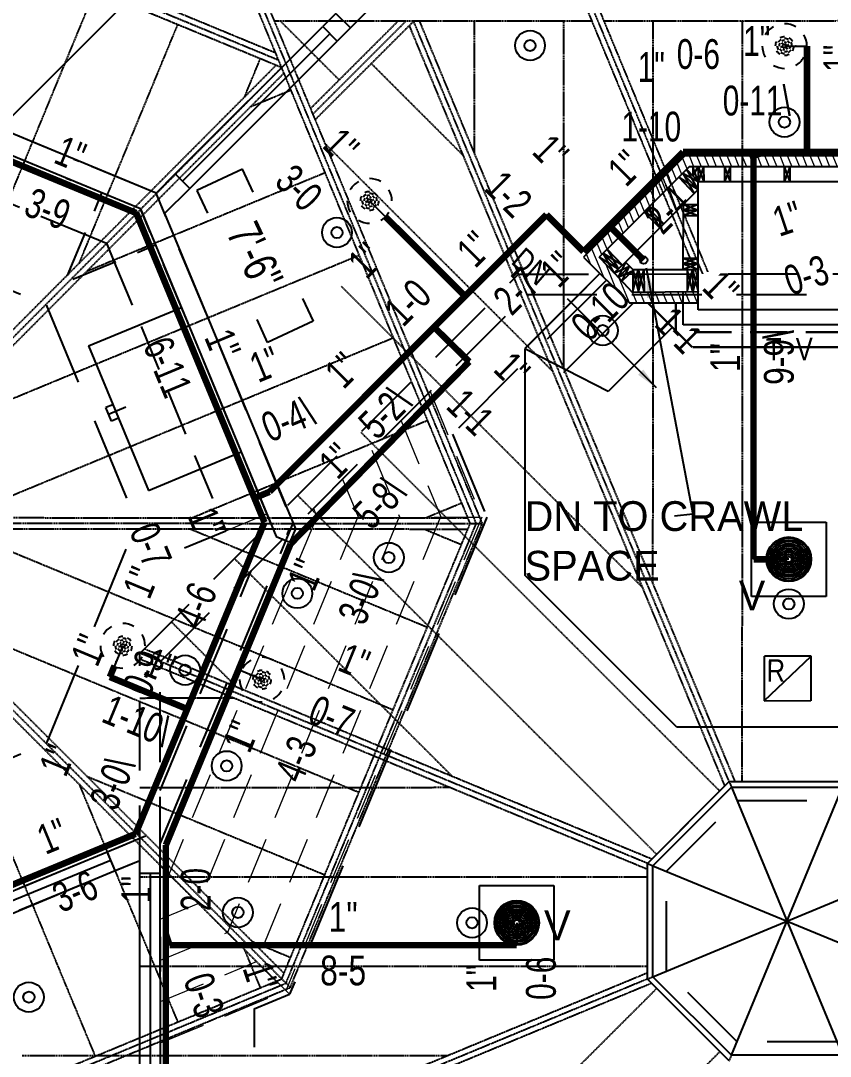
# Model space of a CAD drawing. Extents: x -16 to 10076, y -1 to 10000.
# Drawn here: x 1851.9 to 2069.3, y 684.3 to 962.4 of the extents above; entities that cross this region are included whole.
import ezdxf
from ezdxf.enums import TextEntityAlignment as Align

# ---------------------------------------------------------------- set-up
doc = ezdxf.new("R2010")
doc.units = 0
doc.header["$MEASUREMENT"] = 0
doc.linetypes.add('HIDDEN', pattern=[0.375, 0.25, -0.125])
doc.linetypes.add('HIDDEN2', pattern=[0.1875, 0.125, -0.0625])
for name, color, linetype in [('APPLIANCES', 250, 'Continuous'), ('CABINETS', 30, 'HIDDEN'), ('DMNS', 1, 'Continuous'), ('DOORS', 3, 'Continuous'), ('ELEC', 5, 'Continuous'), ('HVAC', 5, 'Continuous'), ('LITE COVE-g', 7, 'HIDDEN'), ('MASONRY', 16, 'HIDDEN'), ('ROOF BEAMS', 251, 'HIDDEN'), ('ROOF FRAMING', 4, 'HIDDEN2'), ('SKYLITES', 3, 'Continuous'), ('SPRKDATA', 2, 'Continuous'), ('SPRKDATC', 2, 'Continuous'), ('SPRKVIEW', 1, 'Continuous'), ('SPRNKS', 1, 'Continuous'), ('STAIRS', 8, 'Continuous'), ('TEXT', 1, 'Continuous'), ('TEXT-arch', 1, 'Continuous'), ('WALL FRAMING', 252, 'Continuous'), ('WALLS', 3, 'Continuous'), ('WINDOWS', 5, 'Continuous')]:
    doc.layers.add(name, color=color, linetype=linetype)
for name, color, linetype, plot in [('GJ LAYOUT', 6, 'Continuous', False), ('SL02', 3, 'Continuous', False), ('SPRKDAT2', 2, 'Continuous', False)]:
    doc.layers.add(name, color=color, linetype=linetype, plot=plot)
doc.styles.add('ARCHENT', font='technical.ttf', dxfattribs={"height": 6})
doc.styles.add('ARCHENTLTD', font='technical.ttf', dxfattribs={"height": 6})
doc.styles.add('HCAD', font='HCAD.SHX', dxfattribs={"width": 0.8, "height": 8})
doc.styles.add('PIPESIZE', font='hcad.shx', dxfattribs={"width": 0.8})
doc.styles.get("Standard").update_dxf_attribs({"font": 'hcad.shx', "height": 8})
doc.dimstyles.new('ARCHENTLTD', dxfattribs={"dimtxt": 12, "dimasz": 6, "dimexe": 9, "dimexo": 3, "dimgap": 1, "dimtad": 0, "dimdec": 4, "dimzin": 1, "dimdsep": 46, "dimlunit": 4, "dimtxsty": 'ARCHENT', "dimcen": 6, "dimaunit": 1, "dimadec": 5, "dimazin": 0, "dimtfac": 1, "dimtdec": 4, "dimtofl": 0, "dimtmove": 0, "dimatfit": 3, "dimfxl": 1, "dimfrac": 2, "dimtolj": 1, "dimtzin": 0, "dimarcsym": 0})
doc.dimstyles.new('DEFAULT', dxfattribs={"dimtxt": 8, "dimasz": 8, "dimexe": 8, "dimexo": 8, "dimgap": 1, "dimtad": 0, "dimdec": 1, "dimrnd": 0.5, "dimzin": 7, "dimdsep": 46, "dimlunit": 4, "dimtxsty": 'Standard', "dimcen": 0, "dimclrd": 256, "dimclre": 256, "dimclrt": 256, "dimadec": 0, "dimazin": 0, "dimtfac": 1, "dimtdec": 4, "dimtofl": 0, "dimtmove": 2, "dimatfit": 3, "dimfxl": 1, "dimtolj": 1, "dimtzin": 0, "dimarcsym": 0})
pattern_1 = [(112.5, (-11310.7731, -2928.8624), (-1.73227412, -0.71753144), [])]

# ---------------------------------------------------------------- blocks, each defined once
blk = doc.blocks.new('HEAD7')
at = {"layer": 'SPRNKS', "color": 0}
for radius in [6, 5.75, 5.25, 4.75, 4.25, 3.75, 3.5, 3, 2.5, 2, 1.5, 1.25, 0.75]:
    blk.add_circle((0, 0), radius, dxfattribs=at)
blk = doc.blocks.new('TYPDROP')
at = {"color": 120}
for p, q in [((0, 1), (1, 1)), ((0, 0), (0, 1)), ((1, 1), (1, 0)), ((1, 0), (0, 0))]:
    blk.add_line(p, q, dxfattribs=at)
at = {"color": 120, "width": 0.8, "flags": 1}
blk.add_attdef('DROP_LENGTH', text='', height=0.04, dxfattribs=at).set_placement((0.5, 0), align=Align.CENTER)
blk = doc.blocks.new('HEAD3')
at = {"layer": 'SPRNKS', "color": 0}
blk.add_circle((0, 0), 0.5, dxfattribs=at)
for radius, start, end in [(6, 60, 90), (6, 120, 150), (6, 0, 30), (6, 180, 210), (2.5, 150, 180), (2, 180, 210), (2, 120, 150), (1.5, 150, 180), (2.5, 90, 120), (1, 180, 210), (1, 120, 150), (1.5, 90, 120), (2, 60, 90), (1, 60, 90), (1.5, 30, 60), (1, 0, 30), (2.5, 30, 60), (1.5, 330, 0), (2, 0, 30), (2.5, 330, 0), (2.5, 210, 240), (1.5, 210, 240), (2, 240, 270), (1, 240, 270), (1.5, 270, 300), (2.5, 270, 300), (1, 300, 330), (2, 300, 330), (6, 240, 270), (6, 300, 330)]:
    blk.add_arc((0, 0), radius, start, end, dxfattribs=at)
blk = doc.blocks.new('PIPEX')
at = {"color": 0}
blk.add_point((0, 0), dxfattribs=at)
at = {"layer": 'SPRKDATA', "color": 0, "width": 0.8}
for tag, style, p in [('DIA', 'PIPESIZE', (0, 3.6)), ('LENGTH', 'HCAD', (0, -10.8))]:
    blk.add_attdef(tag, text='', height=8, dxfattribs=dict(at, style=style)).set_placement(p, align=Align.CENTER)
at = {"layer": 'SPRKDATA', "color": 0, "style": 'HCAD', "width": 0.8, "flags": 1}
blk.add_attdef('HANDLE', (-16.2, -21.6), '', height=7.2, dxfattribs=at)
blk = doc.blocks.new('AFF')
at = {"layer": 'DMNS'}
for p, q in [((-15.43, 6.71), (-22.18, 6.71)), ((-22.18, 6.71), (-22.18, -6.79)), ((16.07, 6.71), (22.82, 6.71)), ((22.82, 6.71), (22.82, -6.79)), ((-22.18, -6.79), (-15.43, -6.79)), ((22.82, -6.79), (16.07, -6.79))]:
    blk.add_line(p, q, dxfattribs=at)
at = {"layer": 'DMNS', "width": 0.75}
blk.add_attdef('AFF', text='', height=9, dxfattribs=at).set_placement((0.32, -4.54), align=Align.CENTER)

msp = doc.modelspace()

# ---------------------------------------------------------------- hatches: boundary and pattern name
at = {"layer": 'MASONRY', "lineweight": 9, "ltscale": 75}
h = msp.add_hatch(dxfattribs=at)
h.set_pattern_fill('ANSI31', color=256, scale=15, angle=67.5, style=0)
h.set_pattern_definition(pattern_1)
h.paths.add_polyline_path([(2057.74053, 926.16194), (2030.21215, 926.15298), (2005.77539, 901.70029), (2010.01872, 901.70236), (2031.45577, 923.15338), (2057.74083, 923.16188)])
h.paths.add_polyline_path([(2007.26848, 898.95033), (2010.01872, 901.70236), (2005.77539, 901.70029), (2003.02584, 898.94895), (2005.77629, 896.20029), (2009.86176, 896.20229)])
h.paths.add_polyline_path([(2009.86176, 896.20229), (2005.77629, 896.20029), (2015.36692, 886.6159), (2033.83956, 886.66497), (2033.84143, 889.66499), (2016.14674, 889.54223)])
h = msp.add_hatch(dxfattribs=at)
h.set_pattern_fill('ANSI31', color=256, scale=15, angle=67.5, style=0)
h.set_pattern_definition(pattern_1)
h.paths.add_polyline_path([(2085.11486, 926.17086), (2057.74053, 926.16194), (2057.74083, 923.16188), (2083.87332, 923.17033), (2104.86584, 901.74871), (2109.55064, 901.751)])
h.paths.add_polyline_path([(2112.31889, 898.98455), (2109.55064, 901.751), (2104.86584, 901.74871), (2107.54948, 899.01022), (2104.95618, 896.24875), (2109.58684, 896.25102)])
h.paths.add_polyline_path([(2109.58684, 896.25102), (2104.95618, 896.24875), (2098.9357, 889.83788), (2081.8415, 889.79248), (2081.83964, 886.79246), (2100.18212, 886.84119)])

# ---------------------------------------------------------------- linework, layer by layer
at = {"layer": 'APPLIANCES', "linetype": 'Continuous', "lineweight": -3, "ltscale": 1.5}
for p, q in [((1870.10354, 875.07339), (1886.22072, 836.2889)), ((1876.61732, 859.30851), (1874.72198, 858.55399)), ((1876.24763, 854.89968), (1874.72198, 858.55399)), ((1875.46671, 856.77017), (1880.15043, 858.71653)), ((1878.14297, 855.6542), (1876.24763, 854.89968)), ((1886.22072, 836.2889), (1911.12305, 846.63725))]:
    msp.add_line(p, q, dxfattribs=at)
at = {"layer": 'CABINETS', "ltscale": 50}
for p, q in [((1805.31736, 931.46753), (1869.0839, 905.1079)), ((1869.0839, 905.1079), (1874.88445, 902.71009)), ((1869.0839, 905.1079), (1874.88445, 902.71009)), ((1874.88445, 902.71009), (1877.00313, 897.60864)), ((1874.88445, 902.71009), (1877.00313, 897.60864)), ((1877.00313, 897.60864), (1906.98207, 825.42411))]:
    msp.add_line(p, q, dxfattribs=at)
at = {"layer": 'CABINETS', "linetype": 'HIDDEN', "ltscale": 50}
for p, q in [((1864.4835, 893.99988), (1873.66683, 916.17344)), ((1865.92308, 892.99465), (1888.07888, 902.22074)), ((1895.90032, 820.82175), (1906.98258, 825.42432))]:
    msp.add_line(p, q, dxfattribs=at)
at = {"layer": 'CABINETS', "linetype": 'Continuous', "lineweight": -3, "ltscale": 1.5}
msp.add_line((1870.10354, 875.07339), (1895.03799, 885.43508), dxfattribs=at)
at = {"layer": 'CABINETS', "linetype": 'Continuous', "lineweight": 9, "ltscale": 150}
msp.add_line((1906.98207, 825.42411), (1917.97386, 829.98116), dxfattribs=at)
at = {"layer": 'DOORS', "ltscale": 75}
msp.add_line((1875.85291, 736.80741), (1842.55994, 723.17297), dxfattribs=at)
at = {"layer": 'ELEC', "ltscale": 7.5}
for centre in [(1988.67576, 955.76912), (2057.00951, 935.19432), (1936.82653, 905.54176), (2008.21419, 879.21377), (1950.75055, 818.24707), (1926.17796, 808.62734), (2058.1826, 805.78588), (1896.04332, 788.00094), (1907.20043, 762.29297), (1910.21285, 722.93777), (1973.09496, 720.16058), (1854.07156, 700.18833)]:
    msp.add_circle(centre, 4, dxfattribs=at)
at = {"layer": 'ELEC'}
for centre in [(1988.67576, 955.76912), (2057.00951, 935.19432), (1936.82653, 905.54176), (2008.21419, 879.21377), (1950.75055, 818.24707), (1926.17796, 808.62734), (2058.1826, 805.78588), (1896.04332, 788.00094), (1907.20043, 762.29297), (1910.21285, 722.93777), (1973.09496, 720.16058), (1854.07156, 700.18833)]:
    msp.add_circle(centre, 1.5, dxfattribs=at)
at = {"layer": 'GJ LAYOUT'}
msp.add_circle((2019.1815, 898.14928), 1, dxfattribs=at)
at = {"layer": 'HVAC', "linetype": 'Continuous', "ltscale": 50}
for p, q in [((2051.56815, 791.78104), (2051.60075, 779.78108)), ((2051.60075, 779.78108), (2064.14622, 791.8058)), ((2064.14622, 791.8058), (2051.69222, 791.77196)), ((2064.17882, 779.80584), (2064.14622, 791.8058)), ((2051.60075, 779.78108), (2064.05475, 779.81492))]:
    msp.add_line(p, q, dxfattribs=at)
at = {"layer": 'LITE COVE-g', "ltscale": 90}
for p, q in [((1799.86945, 910.44507), (1858.72997, 886.11348)), ((2009.19638, 892.78243), (1967.87824, 851.42389)), ((1858.72997, 886.11348), (1883.05685, 827.50163)), ((1967.87824, 851.42389), (1977.04286, 829.0605)), ((1977.04286, 829.0605), (1924.08436, 700.94868)), ((1858.88027, 768.45475), (1883.05685, 827.50163)), ((1799.98831, 744.01161), (1858.88027, 768.45475)), ((1914.5716, 697.01065), (1924.07709, 700.95591)), ((1914.5716, 697.01065), (1914.57662, 686.74045)), ((2006.83573, 594.57146), (1914.57662, 686.74045))]:
    msp.add_line(p, q, dxfattribs=at)
at = {"layer": 'LITE COVE-g', "color": 4, "linetype": 'HIDDEN', "lineweight": 5, "ltscale": 50}
for p, q in [((1961.8629, 862.81216), (1975.68997, 829.05978)), ((1954.02261, 854.96369), (1964.72222, 829.18462)), ((1946.18231, 847.11522), (1953.62537, 829.18233)), ((1938.34202, 839.26675), (1942.52851, 829.18004)), ((1931.37376, 829.17774), (1891.68376, 733.16371)), ((1942.46595, 829.18003), (1899.54426, 725.34823)), ((1953.55814, 829.18232), (1907.40476, 717.53275)), ((1964.65032, 829.18461), (1915.26526, 709.71727)), ((1975.68997, 829.05978), (1923.12577, 701.90179)), ((1925.41181, 829.03303), (1977.04286, 829.0605)), ((1930.50172, 831.41828), (1931.43166, 829.17775)), ((1889.37417, 735.46007), (1924.07709, 700.95591)), ((1889.37574, 732.24541), (1891.65563, 733.19168)), ((1889.38116, 721.14985), (1899.5302, 725.36221)), ((1889.38655, 710.10659), (1907.36765, 717.56965)), ((1889.39198, 699.01104), (1915.24221, 709.74019)), ((1889.3974, 687.91548), (1923.11678, 701.91073))]:
    msp.add_line(p, q, dxfattribs=at)
at = {"layer": 'MASONRY', "linetype": 'Continuous'}
msp.add_line((2085.11486, 926.17086), (2030.21215, 926.15298), dxfattribs=at)
at = {"layer": 'MASONRY', "linetype": 'Continuous', "ltscale": 150}
msp.add_line((2030.21215, 926.15298), (2003.02584, 898.94895), dxfattribs=at)
at = {"layer": 'MASONRY', "linetype": 'Continuous', "ltscale": 1.5}
msp.add_line((2003.02584, 898.94895), (2015.36692, 886.6159), dxfattribs=at)
at = {"layer": 'MASONRY', "linetype": 'Continuous', "ltscale": 5}
msp.add_line((2033.83956, 886.66497), (2033.84143, 889.66499), dxfattribs=at)
at = {"layer": 'MASONRY', "linetype": 'Continuous', "ltscale": 7.5}
msp.add_line((2015.36692, 886.6159), (2033.83956, 886.66497), dxfattribs=at)
at = {"layer": 'MASONRY', "linetype": 'Continuous', "lineweight": 30, "ltscale": 50}
for p, q in [((2032.23014, 874.73678), (2020.33009, 886.62909)), ((2083.05676, 874.75324), (2032.43483, 874.73682))]:
    msp.add_line(p, q, dxfattribs=at)
at = {"layer": 'MASONRY', "linetype": 'HIDDEN', "lineweight": 30, "ltscale": 40}
for p, q in [((2027.83169, 878.72851), (2027.83956, 886.64903)), ((2087.772, 878.78802), (2027.8317, 878.73999))]:
    msp.add_line(p, q, dxfattribs=at)
at = {"layer": 'ROOF BEAMS', "ltscale": 75}
for p, q in [((1888.2617, 916.14831), (1799.52223, 952.78102)), ((1884.05147, 911.93613), (1799.52762, 946.82858)), ((1923.1905, 831.89235), (1888.25856, 916.14961)), ((1918.98282, 827.68029), (1884.05147, 911.93613)), ((1883.84349, 792.50432), (1985.61891, 894.38585)), ((1985.61891, 894.38585), (2129.61891, 894.45622)), ((1889.3446, 790.22894), (1987.89988, 888.88697)), ((1987.89988, 888.88697), (2127.34332, 888.95511)), ((1889.3685, 741.32383), (1925.0244, 827.46889)), ((1889.36148, 755.6882), (1913.78438, 814.69419)), ((1883.91383, 648.55094), (1883.84345, 792.59748)), ((1889.41272, 650.83079), (1889.34456, 790.31889)), ((2025.32111, 733.98616), (2044.27624, 752.95978)), ((2044.27624, 752.95978), (2071.09823, 752.97288)), ((1799.536, 707.92665), (1883.86774, 742.87352)), ((1799.53393, 701.97225), (1883.87065, 736.92118)), ((2025.32053, 707.17366), (2025.32111, 733.98616)), ((2044.30859, 688.20979), (2025.32053, 707.17366)), ((2071.13002, 688.22289), (2044.30859, 688.20979))]:
    msp.add_line(p, q, dxfattribs=at)
at = {"layer": 'ROOF FRAMING'}
for p, q in [((1967.47073, 1057.50059), (2035.00255, 894.40999)), ((1969.09986, 1057.48701), (2036.38844, 894.98385)), ((1966.32274, 1056.35219), (2033.61667, 893.83612)), ((1921.17752, 951.78474), (1799.59149, 1001.9769)), ((1920.36812, 953.74166), (1799.59198, 1003.59948)), ((1921.98693, 949.82783), (1799.591, 1000.35432)), ((1975.86689, 827.40994), (1906.09394, 996.10184)), ((1972.61981, 827.41139), (1903.79759, 993.80467)), ((1974.24335, 827.41066), (1904.94576, 994.95326)), ((1823.25625, 852.7552), (1871.86964, 970.51684)), ((2005.25908, 962.32021), (1920.08363, 962.27859)), ((1997.71217, 869.12359), (1997.73447, 962.31654)), ((2107.74638, 962.3703), (2008.50544, 962.3218)), ((2021.69835, 811.32404), (2021.73447, 962.32827)), ((2045.68561, 758.0942), (2045.73447, 962.34)), ((1867.63451, 897.36078), (1894.05373, 961.35898)), ((1921.67572, 962.27937), (1937.41758, 946.53309)), ((1929.76079, 938.88188), (1953.19075, 962.29477)), ((1930.38138, 937.38147), (1955.31388, 962.29581)), ((1931.00196, 935.88105), (1957.43701, 962.29685)), ((2041.0168, 756.94544), (1956.27861, 961.13929)), ((2042.16404, 758.09436), (1957.42659, 962.28643)), ((2043.79215, 758.08454), (1959.04598, 962.29763)), ((1973.726, 926.92314), (1973.73446, 962.30481)), ((1912.01278, 941.96636), (1916.23782, 952.20113)), ((1816.05473, 845.51679), (1920.46093, 950.45778)), ((1817.11809, 844.45885), (1921.96083, 949.8386)), ((1946.04917, 950.9173), (1970.78272, 926.18869)), ((1818.18146, 843.4009), (1922.59746, 948.35173)), ((1913.64815, 939.35659), (1924.46711, 943.83144)), ((1933.72234, 929.30393), (1994.8537, 868.18479)), ((1869.74041, 895.22394), (1933.64011, 921.65361)), ((1825.83266, 851.09129), (1942.81312, 899.47579)), ((1937.94392, 891.14545), (2018.92467, 810.18089)), ((1835.14907, 828.97278), (1951.98613, 877.29796)), ((1897.87426, 828.94477), (1961.15914, 855.12014)), ((1943.21498, 851.93771), (2039.62269, 755.54928)), ((1926.25326, 834.95831), (2022.65774, 738.5731)), ((1960.59946, 828.91676), (1970.33215, 832.94231)), ((1823.53206, 828.97796), (1971.99927, 828.91167)), ((1824.15114, 827.47769), (1972.61981, 827.41139)), ((1921.99108, 705.08974), (1972.62067, 827.41139)), ((1923.13942, 703.94196), (1974.24378, 827.41066)), ((1924.28777, 702.79419), (1975.86689, 827.40994)), ((1972.61981, 827.41139), (1975.86689, 827.40994)), ((1823.51705, 825.97797), (1971.99993, 825.91166)), ((1834.61671, 825.97301), (1951.91912, 777.38888)), ((1897.40397, 825.94498), (1961.10285, 799.56227)), ((1960.19122, 825.91694), (1970.28659, 821.73565)), ((1909.29154, 817.97891), (1967.86196, 759.4202)), ((1815.3417, 809.56595), (1920.49106, 704.46823)), ((1816.84101, 810.18818), (1921.99108, 705.08974)), ((1817.47133, 811.67897), (1922.61201, 706.58991)), ((1825.29904, 803.8551), (1942.73538, 755.2155)), ((1823.23772, 801.67381), (1871.86909, 684.31941)), ((1892.32982, 800.9995), (1909.90772, 783.42512)), ((2021.36089, 737.26069), (1885.05651, 793.71861)), ((2020.21403, 736.11214), (1883.84345, 792.59748)), ((2020.19612, 734.49598), (1883.84424, 790.97357)), ((1883.84934, 780.53016), (1909.05131, 780.53268)), ((1869.67925, 759.49668), (1933.55164, 733.04212)), ((1867.58534, 757.34797), (1894.04076, 693.50729)), ((1883.86107, 756.53017), (1966.97969, 756.53847)), ((2042.16404, 758.09436), (2042.77571, 756.58404)), ((2020.21403, 736.11214), (2021.69614, 735.47356)), ((1883.8728, 732.53017), (2020.17829, 732.54379)), ((1914.05946, 715.13827), (1924.3679, 710.86873)), ((1911.93296, 713.02212), (1916.21243, 702.69517)), ((2020.19552, 706.67737), (1815.90906, 621.97986)), ((1883.88453, 708.53017), (2020.19002, 708.54379)), ((1799.51679, 652.7131), (1923.13939, 703.942)), ((1799.51736, 654.33703), (1921.99102, 705.08981)), ((2020.20569, 705.05777), (1815.90985, 620.35637)), ((2021.34116, 703.90473), (1817.05344, 619.2067)), ((1921.99102, 705.08981), (1924.28777, 702.79419)), ((2020.20569, 705.05777), (2021.6955, 705.67081)), ((1799.51623, 651.08917), (1924.28777, 702.79419)), ((1878.27035, 558.06852), (2022.70015, 702.52719)), ((1852.27174, 684.52701), (1966.79749, 684.53846)), ((1895.25105, 541.10809), (2039.679, 685.56492)), ((2042.17626, 683.09436), (2042.80915, 684.58405))]:
    msp.add_line(p, q, dxfattribs=at)
at = {"layer": 'SKYLITES', "linetype": 'Continuous', "ltscale": 75}
for p, q in [((2042.16404, 758.09436), (2020.21403, 736.11214)), ((2042.77571, 756.58404), (2021.69614, 735.47356)), ((2042.15344, 758.08374), (2073.21779, 758.09892)), ((2042.77571, 756.58404), (2072.59743, 756.59862)), ((2020.19548, 705.04894), (2020.19615, 736.10759)), ((2021.6955, 705.67081), (2021.69614, 735.47356)), ((2042.18869, 683.08375), (2020.19548, 705.04894)), ((2042.80915, 684.58405), (2021.6955, 705.67081)), ((2072.63383, 684.59863), (2042.80915, 684.58405))]:
    msp.add_line(p, q, dxfattribs=at)
at = {"layer": 'SKYLITES', "linetype": 'HIDDEN', "ltscale": 75}
for p, q in [((2042.16685, 758.08648), (2020.21683, 736.10426)), ((2042.15624, 758.07586), (2073.22059, 758.09104)), ((2020.19829, 705.04106), (2020.19896, 736.0997)), ((2042.1915, 683.07587), (2020.19829, 705.04106))]:
    msp.add_line(p, q, dxfattribs=at)
at = {"layer": 'SKYLITES', "linetype": 'Continuous', "ltscale": 150}
for p, q in [((2042.77571, 756.58404), (2072.63383, 684.59863)), ((2042.80915, 684.58405), (2072.59743, 756.59862)), ((2021.6955, 705.67081), (2093.70307, 735.52461)), ((2021.69614, 735.47356), (2093.70606, 705.70176))]:
    msp.add_line(p, q, dxfattribs=at)
at = {"layer": 'SPRKDAT2'}
for p, q in [((2057.05038, 955.63237), (2063.05038, 955.63237)), ((2063.05038, 955.63237), (2063.05038, 927.15877)), ((1841.52014, 927.87079), (1882.90408, 910.78701)), ((2029.80353, 927.15877), (2009.99124, 907.33356)), ((2029.80353, 927.15877), (2051.69989, 927.15877)), ((2048.69989, 926.15877), (2051.69989, 927.15877)), ((2048.69989, 817.78815), (2048.69989, 926.15877)), ((2051.69989, 927.15877), (2063.05038, 927.15877)), ((2063.05038, 927.15877), (2108.20538, 927.15877)), ((1945.59118, 914.03225), (1971.20425, 888.44586)), ((1882.90408, 910.78701), (1914.6482, 834.21888)), ((1971.20425, 888.44586), (1993.08807, 910.3525)), ((2003.05657, 900.39438), (1993.08807, 910.3525)), ((2009.99124, 907.33356), (2003.05657, 900.39438)), ((2019.1815, 898.14928), (2009.99124, 907.33356)), ((1962.89973, 880.13269), (1971.20425, 888.44586)), ((1962.89973, 880.13269), (1918.72017, 835.90707)), ((1962.89973, 880.13269), (1972.34625, 870.87431)), ((1972.34625, 870.87431), (1924.35003, 821.90281)), ((1918.72017, 835.90707), (1914.6482, 834.21888)), ((1917.35917, 827.67992), (1914.6482, 834.21888)), ((1917.35917, 827.67992), (1896.6103, 777.56912)), ((1924.35003, 821.90281), (1910.34992, 788.08448)), ((2058.1826, 817.78588), (2048.69989, 817.78815)), ((1879.29073, 794.55155), (1875.82204, 786.1767)), ((1910.34992, 788.08448), (1890.86855, 741.02574)), ((1916.6892, 785.46015), (1910.34992, 788.08448)), ((1875.82204, 786.1767), (1896.6103, 777.56912)), ((1896.6103, 777.56912), (1882.71953, 744.0214)), ((1882.71953, 744.0214), (1844.12595, 728.08348)), ((1890.86855, 741.02574), (1890.87246, 717.14497)), ((1985.09496, 720.16058), (1985.09496, 714.16058)), ((1890.87246, 717.14497), (1890.88323, 651.44046)), ((1891.87296, 714.14513), (1890.87246, 717.14497)), ((1985.09496, 714.16058), (1891.87296, 714.14513))]:
    msp.add_line(p, q, dxfattribs=at)
at = {"layer": 'SPRKVIEW', "color": 2, "const_width": 1.75}
for points in [[(2063.05038, 955.63237), (2063.05038, 927.15877)], [(1841.52014, 927.87079), (1882.90408, 910.78701)], [(2029.80353, 927.15877), (2009.99124, 907.33356)], [(2029.80353, 927.15877), (2051.69989, 927.15877)], [(2048.69989, 926.15877), (2051.69989, 927.15877)], [(2048.69989, 817.78815), (2048.69989, 926.15877)], [(2051.69989, 927.15877), (2063.05038, 927.15877)], [(2063.05038, 927.15877), (2108.20538, 927.15877)], [(1882.90408, 910.78701), (1914.6482, 834.21888)], [(1949.83603, 909.79182), (1971.20425, 888.44586)], [(1971.20425, 888.44586), (1993.08807, 910.3525)], [(2003.05657, 900.39438), (1993.08807, 910.3525)], [(2009.99124, 907.33356), (2003.05657, 900.39438)], [(2019.1815, 898.14928), (2009.99124, 907.33356)], [(1962.89973, 880.13269), (1971.20425, 888.44586)], [(1962.89973, 880.13269), (1918.72017, 835.90707)], [(1962.89973, 880.13269), (1972.34625, 870.87431)], [(1972.34625, 870.87431), (1924.35003, 821.90281)], [(1918.72017, 835.90707), (1914.6482, 834.21888)], [(1917.35917, 827.67992), (1914.6482, 834.21888)], [(1917.35917, 827.67992), (1896.6103, 777.56912)], [(1924.35003, 821.90281), (1910.34992, 788.08448)], [(2052.1826, 817.78732), (2048.69989, 817.78815)], [(1876.99479, 789.00821), (1875.82204, 786.1767)], [(1910.34992, 788.08448), (1890.86855, 741.02574)], [(1911.14546, 787.75515), (1910.34992, 788.08448)], [(1875.82204, 786.1767), (1896.6103, 777.56912)], [(1896.6103, 777.56912), (1882.71953, 744.0214)], [(1882.71953, 744.0214), (1844.12595, 728.08348)], [(1890.86855, 741.02574), (1890.87246, 717.14497)], [(1891.87296, 714.14513), (1890.87246, 717.14497)], [(1890.87246, 717.14497), (1890.88323, 651.44046)], [(1985.09496, 714.16058), (1891.87296, 714.14513)]]:
    msp.add_lwpolyline(points, dxfattribs=at)
at = {"layer": 'STAIRS', "ltscale": 75}
msp.add_line((2014.79346, 1102.0254), (1846.22054, 933.49668), dxfattribs=at)
at = {"layer": 'WALL FRAMING'}
for p, q in [((2031.45577, 923.15338), (2007.26848, 898.95033)), ((2083.87332, 923.17033), (2031.45577, 923.15338)), ((2081.85975, 919.1698), (2033.85975, 919.15416)), ((2007.26848, 898.95033), (2011.38817, 894.58478)), ((2016.26137, 895.61831), (2014.34001, 897.53842)), ((2011.38817, 894.58478), (2016.14674, 889.54223)), ((2016.46423, 886.61675), (1997.69377, 867.83406)), ((2026.89011, 880.07333), (2009.69539, 862.86741))]:
    msp.add_line(p, q, dxfattribs=at)
at = {"layer": 'WALL FRAMING', "ltscale": 40}
for p, q in [((2029.7387, 921.4352), (2033.85845, 917.06959)), ((2033.85523, 919.1479), (2029.7387, 921.4352)), ((2029.7387, 921.4352), (2032.79768, 916.00813)), ((2030.82964, 922.46469), (2033.9537, 919.15419)), ((2033.85845, 917.06959), (2030.82964, 922.46469)), ((2032.37528, 923.15368), (2032.38912, 920.81214)), ((2033.85457, 919.25924), (2032.37528, 923.15368)), ((2032.38912, 920.81214), (2033.83154, 923.15415)), ((2033.83154, 923.15415), (2033.85523, 919.1479)), ((2033.83154, 923.15415), (2035.31144, 919.15651)), ((2035.28781, 923.15462), (2033.85457, 919.25924)), ((2035.28776, 923.16276), (2035.31144, 919.15651)), ((2040.91455, 923.15769), (2040.91585, 919.15776)), ((2040.91455, 923.15769), (2042.41585, 919.15825)), ((2042.41455, 923.15818), (2040.91585, 919.15776)), ((2042.41455, 923.15818), (2042.41585, 919.15825)), ((2056.91455, 923.16161), (2056.91585, 919.16167)), ((2056.91455, 923.16161), (2058.41585, 919.16216)), ((2058.41455, 923.1621), (2056.91585, 919.16167)), ((2058.41455, 923.1621), (2058.41585, 919.16216)), ((2028.67793, 920.37374), (2032.79768, 916.00813)), ((2028.67793, 920.37374), (2033.85845, 917.06959)), ((2033.83707, 913.08621), (2029.85172, 911.57562)), ((2029.85233, 913.06085), (2033.84105, 911.58622)), ((2023.56907, 906.7735), (2019.32505, 911.01476)), ((2023.56907, 906.7735), (2019.32505, 911.01476)), ((2023.56907, 906.7735), (2019.32505, 911.01476)), ((2024.62939, 907.83451), (2019.43045, 911.12022)), ((2024.62939, 907.83451), (2020.38537, 912.07576)), ((2020.38537, 912.07576), (2023.56907, 906.7735)), ((2033.84105, 911.58622), (2029.85112, 910.13635)), ((2029.85172, 911.57562), (2033.84467, 910.14695)), ((2012.39476, 895.70272), (2007.26848, 898.95033)), ((2008.32879, 900.01133), (2012.39476, 895.70272)), ((2011.30429, 894.67367), (2008.32879, 900.01133)), ((2008.32879, 900.01133), (2013.48569, 896.73222)), ((2009.41973, 901.04083), (2013.48569, 896.73222)), ((2009.41973, 901.04083), (2012.39476, 895.70272)), ((2029.83718, 898.65438), (2033.84117, 897.16501)), ((2033.83719, 898.66501), (2029.84577, 897.1544)), ((2014.34001, 897.53842), (2011.30429, 894.67367)), ((2015.3695, 896.44748), (2011.38817, 894.58478)), ((2014.34001, 897.53842), (2012.33379, 893.58273)), ((2015.3695, 896.44748), (2012.33379, 893.58273)), ((2013.36328, 892.4918), (2015.3695, 896.44748)), ((2016.26135, 895.62323), (2016.29686, 889.61705)), ((2016.26135, 895.62323), (2017.79686, 889.61612)), ((2016.29686, 889.61705), (2017.76135, 895.6223)), ((2017.76135, 895.6223), (2017.79686, 889.61612)), ((2017.76135, 895.6223), (2019.29231, 889.56405)), ((2017.79686, 889.61612), (2019.25681, 895.5687)), ((2019.25681, 895.5687), (2019.29232, 889.56251)), ((2027.84515, 895.65563), (2033.84515, 895.65191)), ((2033.84117, 897.16501), (2029.84515, 895.65439)), ((2029.84577, 897.1544), (2033.84516, 895.66502)), ((2032.38066, 889.65485), (2030.84515, 895.65377)), ((2030.84516, 895.66196), (2030.88066, 889.65578)), ((2030.88066, 889.65578), (2032.34521, 895.65284)), ((2032.34516, 895.66103), (2032.38066, 889.65485)), ((2032.34521, 895.65284), (2033.84143, 889.66499)), ((2033.84515, 895.65191), (2032.38066, 889.65485)), ((2012.33379, 893.58273), (2016.399, 895.35655)), ((2016.399, 895.35655), (2013.36328, 892.4918)), ((2029.83588, 880.74159), (2029.84141, 889.63724)), ((2033.83837, 884.7448), (2033.84143, 889.66499))]:
    msp.add_line(p, q, dxfattribs=at)
at = {"layer": 'WALL FRAMING', "ltscale": 5}
for p, q in [((2033.84143, 889.66499), (2033.85975, 919.15416)), ((2029.84515, 895.65439), (2029.85233, 913.06085))]:
    msp.add_line(p, q, dxfattribs=at)
at = {"layer": 'WALL FRAMING', "ltscale": 7.5}
for p, q in [((2029.83706, 913.07559), (2033.83707, 913.08621)), ((2029.84104, 911.57559), (2033.84105, 911.58622)), ((2029.84467, 910.13633), (2033.84467, 910.14695)), ((2029.83718, 898.65438), (2033.83719, 898.66501)), ((2016.26137, 895.61831), (2029.84515, 895.65439)), ((2029.84116, 897.15439), (2033.84117, 897.16501)), ((2029.84515, 895.65439), (2033.84516, 895.66502)), ((2016.14674, 889.54223), (2033.84143, 889.66499))]:
    msp.add_line(p, q, dxfattribs=at)
at = {"layer": 'WALL FRAMING', "ltscale": 50}
for p, q in [((2007.42746, 894.55019), (1987.25613, 874.36571)), ((2081.83837, 884.78327), (2033.83837, 884.7448)), ((2085.83591, 880.78647), (2029.83588, 880.74159)), ((1987.25614, 874.29418), (1987.26222, 813.49992)), ((2027.98193, 772.80673), (1987.26222, 813.49992)), ((2027.98193, 772.80673), (2087.47186, 772.81268))]:
    msp.add_line(p, q, dxfattribs=at)
at = {"layer": 'WALL FRAMING', "linetype": 'Continuous'}
msp.add_line((2003.82596, 890.87481), (1987.25614, 874.29418), dxfattribs=at)
at = {"layer": 'WALL FRAMING', "ltscale": 150}
for p, q in [((2026.89011, 880.07333), (2020.33009, 886.62909)), ((2009.69539, 862.86741), (1987.25614, 874.29418))]:
    msp.add_line(p, q, dxfattribs=at)
at = {"layer": 'WALLS', "ltscale": 75}
for p, q in [((1980.01939, 1000.09426), (1940.41604, 960.50165)), ((1936.52776, 964.39103), (1932.99176, 960.85596)), ((1936.52757, 964.39122), (1940.41611, 960.50159)), ((1893.38774, 921.26402), (1932.99189, 960.85583)), ((1932.99154, 960.85618), (1936.88008, 956.96655)), ((1940.4163, 960.5014), (1936.8803, 956.96633)), ((1897.27628, 917.37439), (1936.88001, 956.96661)), ((1888.26451, 916.14043), (1799.52503, 952.77313)), ((1884.05427, 911.92825), (1799.53042, 946.8207)), ((1893.38774, 921.26402), (1897.27628, 917.37439)), ((1884.05231, 911.93298), (1920.47542, 823.93756)), ((1890.54217, 910.64034), (1925.64564, 825.96931)), ((1875.12319, 739.24075), (1885.39612, 743.49783)), ((1808.60819, 711.6771), (1875.12319, 739.24075)), ((1877.24888, 734.16809), (1883.87191, 736.91702)), ((1810.71375, 706.5961), (1877.24905, 734.16816))]:
    msp.add_line(p, q, dxfattribs=at)
at = {"layer": 'WALLS', "ltscale": 50}
for p, q in [((1866.15628, 925.26663), (1867.545, 924.69962)), ((1888.26137, 916.14173), (1893.38774, 921.26402)), ((1864.05286, 920.18474), (1865.43883, 919.61108)), ((1890.54217, 910.64034), (1897.27628, 917.37439)), ((1889.37513, 733.48463), (1889.37024, 743.49916)), ((1877.24888, 734.16809), (1875.12319, 739.24075)), ((1883.87513, 733.48374), (1883.87191, 736.91702)), ((1883.87513, 733.48376), (1889.37513, 733.48463)), ((1883.90445, 661.5819), (1883.87513, 733.48374)), ((1889.40445, 661.5828), (1889.37513, 733.48463))]:
    msp.add_line(p, q, dxfattribs=at)
at = {"layer": 'WALLS'}
msp.add_line((2033.85845, 917.06959), (2014.34001, 897.53842), dxfattribs=at)
at = {"layer": 'WALLS', "ltscale": 5}
for p, q in [((1920.47542, 823.93756), (1924.17379, 822.40874)), ((1924.00501, 825.92692), (1923.36059, 824.36801)), ((1925.64564, 825.96931), (1924.17379, 822.40874))]:
    msp.add_line(p, q, dxfattribs=at)
at = {"layer": 'WINDOWS', "ltscale": 75}
for p, q in [((1934.93555, 958.91162), (1895.33201, 919.3192)), ((1886.61061, 733.48418), (1886.63145, 661.58235))]:
    msp.add_line(p, q, dxfattribs=at)

# ---------------------------------------------------------------- block references
at = {"layer": 'DMNS', "rotation": 294.9264551624883}
msp.add_blockref('AFF', (1914.73553, 899.59704), dxfattribs=at).add_auto_attribs({'AFF': '7\'-6"'})
at = {"layer": 'SL02', "xscale": 20, "yscale": 20, "zscale": 20}
for p in [(2048.1826, 807.78588), (1975.09496, 710.16058)]:
    msp.add_blockref('TYPDROP', p, dxfattribs=at)
at = {"layer": 'SPRKDATC'}
ref = msp.add_blockref('PIPEX', (2060.05, 955.63), dxfattribs=at)
ref.add_attrib('LENGTH', '0-6', dxfattribs={"height": 8, "width": 0.75}).set_placement((2033.89042, 949.48321), align=Align.CENTER)
ref.add_attrib('DIA', '1"', dxfattribs={"height": 8, "width": 0.75}).set_placement((2033.89042, 965.48321), align=Align.CENTER)
ref = msp.add_blockref('PIPEX', (2057.38, 927.16), dxfattribs=at)
ref.add_attrib('LENGTH', '0-11\\', dxfattribs={"height": 8, "width": 0.75}).set_placement((2049.57817, 936.98353), align=Align.CENTER)
ref.add_attrib('DIA', '1"', dxfattribs={"height": 8, "width": 0.75}).set_placement((2049.57817, 952.98353), align=Align.CENTER)
ref = msp.add_blockref('PIPEX', (2063.05, 941.4), dxfattribs=dict(at, rotation=89.99992398025213))
ref.add_attrib('LENGTH', '2-4\\', dxfattribs={"height": 8, "rotation": 89.999924, "width": 0.75}).set_placement((2091.4339, 952.31178), align=Align.CENTER)
ref.add_attrib('DIA', '1"', dxfattribs={"height": 8, "rotation": 89.999924, "width": 0.75}).set_placement((2075.4339, 952.31178), align=Align.CENTER)
ref = msp.add_blockref('PIPEX', (2040.75, 927.16), dxfattribs=at)
ref.add_attrib('LENGTH', '1-10', dxfattribs={"height": 8, "width": 0.75}).set_placement((2021.23153, 929.99028), align=Align.CENTER)
ref.add_attrib('DIA', '1"', dxfattribs={"height": 8, "width": 0.75}).set_placement((2021.23153, 945.99028), align=Align.CENTER)
ref = msp.add_blockref('PIPEX', (1958.4, 901.24), dxfattribs=dict(at, rotation=315.1000379254075))
ref.add_attrib('LENGTH', '3-0', dxfattribs={"height": 8, "rotation": 315.1000379, "width": 0.75}).set_placement((1923.83543, 914.74281), align=Align.CENTER)
ref.add_attrib('DIA', '1"', dxfattribs={"height": 8, "rotation": 315.1000379, "width": 0.75}).set_placement((1935.14543, 926.07281), align=Align.CENTER)
ref = msp.add_blockref('PIPEX', (1862.21, 919.33), dxfattribs=dict(at, rotation=337.6000189204705))
ref.add_attrib('LENGTH', '3-9', dxfattribs={"height": 8, "rotation": 337.6000189, "width": 0.75}).set_placement((1857.63, 908.23), align=Align.CENTER)
ref.add_attrib('DIA', '1"', dxfattribs={"height": 8, "rotation": 337.6000189, "width": 0.75}).set_placement((1863.73, 923.02), align=Align.CENTER)
ref = msp.add_blockref('PIPEX', (1998.08, 905.37), dxfattribs=dict(at, rotation=315.1000379254075))
ref.add_attrib('LENGTH', '1-2', dxfattribs={"height": 8, "rotation": 315.1000379, "width": 0.75}).set_placement((1980.1242, 913.03472), align=Align.CENTER)
ref.add_attrib('DIA', '1"', dxfattribs={"height": 8, "rotation": 315.1000379, "width": 0.75}).set_placement((1991.4342, 924.34472), align=Align.CENTER)
ref = msp.add_blockref('PIPEX', (2019.9, 917.25), dxfattribs=dict(at, rotation=44.99996199012607))
ref.add_attrib('LENGTH', '2-4', dxfattribs={"height": 8, "rotation": 44.999962, "width": 0.75}).set_placement((2028.38, 908.76), align=Align.CENTER)
ref.add_attrib('DIA', '1"', dxfattribs={"height": 8, "rotation": 44.999962, "width": 0.75}).set_placement((2017.07, 920.07), align=Align.CENTER)
ref = msp.add_blockref('PIPEX', (2050.2, 926.66), dxfattribs=dict(at, rotation=18.39998445818488))
ref.add_attrib('LENGTH', '0-3', dxfattribs={"height": 8, "rotation": 18.3999845, "width": 0.75}).set_placement((2064.13238, 890.32882), align=Align.CENTER)
ref.add_attrib('DIA', '1"', dxfattribs={"height": 8, "rotation": 18.3999845, "width": 0.75}).set_placement((2059.07238, 905.50882), align=Align.CENTER)
ref = msp.add_blockref('PIPEX', (1982.15, 899.4), dxfattribs=dict(at, rotation=44.99996199012607))
ref.add_attrib('LENGTH', '2-7', dxfattribs={"height": 8, "rotation": 44.999962, "width": 0.75}).set_placement((1987.86046, 886.97412), align=Align.CENTER)
ref.add_attrib('DIA', '1"', dxfattribs={"height": 8, "rotation": 44.999962, "width": 0.75}).set_placement((1976.55046, 898.28412), align=Align.CENTER)
ref = msp.add_blockref('PIPEX', (1967.05, 884.29), dxfattribs=dict(at, rotation=44.99996199012607))
ref.add_attrib('LENGTH', '1-0', dxfattribs={"height": 8, "rotation": 44.999962, "width": 0.75}).set_placement((1958.67976, 883.95952), align=Align.CENTER)
ref.add_attrib('DIA', '1"', dxfattribs={"height": 8, "rotation": 44.999962, "width": 0.75}).set_placement((1947.34976, 895.25952), align=Align.CENTER)
ref = msp.add_blockref('PIPEX', (2006.53, 903.86), dxfattribs=dict(at, rotation=44.99996199012607))
ref.add_attrib('LENGTH', '0-10', dxfattribs={"height": 8, "rotation": 44.999962, "width": 0.75}).set_placement((2010.28712, 881.58936), align=Align.CENTER)
ref.add_attrib('DIA', '1"', dxfattribs={"height": 8, "rotation": 44.999962, "width": 0.75}).set_placement((1998.95712, 892.88936), align=Align.CENTER)
ref = msp.add_blockref('PIPEX', (2014.59, 902.74), dxfattribs=dict(at, rotation=315.1000379254075))
ref.add_attrib('LENGTH', '1-1', dxfattribs={"height": 8, "rotation": 315.1000379, "width": 0.75}).set_placement((2025.82047, 876.5192), align=Align.CENTER)
ref.add_attrib('DIA', '1"', dxfattribs={"height": 8, "rotation": 315.1000379, "width": 0.75}).set_placement((2037.13047, 887.8292), align=Align.CENTER)
ref = msp.add_blockref('PIPEX', (1898.78, 872.51), dxfattribs=dict(at, rotation=292.6000569303445))
ref.add_attrib('LENGTH', '6-11', dxfattribs={"height": 8, "rotation": 292.6000569, "width": 0.75}).set_placement((1887.69, 867.91), align=Align.CENTER)
ref.add_attrib('DIA', '1"', dxfattribs={"height": 8, "rotation": 292.6000569, "width": 0.75}).set_placement((1902.47, 874.04), align=Align.CENTER)
at = {"layer": 'SPRKDATC', "color": 1, "rotation": 90}
msp.add_blockref('PIPEX', (2048.69989, 871.97346), dxfattribs=at).add_auto_attribs({'LENGTH': '9-9\\', 'DIA': '1"'})
at = {"layer": 'SPRKDATC'}
ref = msp.add_blockref('PIPEX', (1916.69, 835.07), dxfattribs=dict(at, rotation=22.49998099506303))
ref.add_attrib('LENGTH', '0-4\\', dxfattribs={"height": 8, "rotation": 22.499981, "width": 0.75}).set_placement((1925.15381, 851.70181), align=Align.CENTER)
ref.add_attrib('DIA', '1"', dxfattribs={"height": 8, "rotation": 22.499981, "width": 0.75}).set_placement((1919.01381, 866.48181), align=Align.CENTER)
ref = msp.add_blockref('PIPEX', (1940.81, 858.02), dxfattribs=dict(at, rotation=44.99996199012607))
ref.add_attrib('LENGTH', '5-2\\', dxfattribs={"height": 8, "rotation": 44.999962, "width": 0.75}).set_placement((1952.45132, 854.44271), align=Align.CENTER)
ref.add_attrib('DIA', '1"', dxfattribs={"height": 8, "rotation": 44.999962, "width": 0.75}).set_placement((1941.14132, 865.75271), align=Align.CENTER)
ref = msp.add_blockref('PIPEX', (1967.63, 875.5), dxfattribs=dict(at, rotation=315.6000375030756))
ref.add_attrib('LENGTH', '1-1', dxfattribs={"height": 8, "rotation": 315.6000375, "width": 0.75}).set_placement((1969.90649, 854.47522), align=Align.CENTER)
ref.add_attrib('DIA', '1"', dxfattribs={"height": 8, "rotation": 315.6000375, "width": 0.75}).set_placement((1981.09649, 865.90522), align=Align.CENTER)
ref = msp.add_blockref('PIPEX', (1948.35, 846.39), dxfattribs=dict(at, rotation=45.49996156779414))
ref.add_attrib('LENGTH', '5-8\\', dxfattribs={"height": 8, "rotation": 45.4999616, "width": 0.75}).set_placement((1950.93861, 830.27001), align=Align.CENTER)
ref.add_attrib('DIA', '1"', dxfattribs={"height": 8, "rotation": 45.4999616, "width": 0.75}).set_placement((1939.51861, 841.46001), align=Align.CENTER)
ref = msp.add_blockref('PIPEX', (1916.01, 830.95), dxfattribs=dict(at, rotation=292.6000569303445))
ref.add_attrib('LENGTH', '0-7', dxfattribs={"height": 8, "rotation": 292.6000569, "width": 0.75}).set_placement((1883.14205, 820.03363), align=Align.CENTER)
ref.add_attrib('DIA', '1"', dxfattribs={"height": 8, "rotation": 292.6000569, "width": 0.75}).set_placement((1897.92205, 826.16363), align=Align.CENTER)
ref = msp.add_blockref('PIPEX', (2053.44, 817.79), dxfattribs=at)
ref.add_attrib('LENGTH', '0-9\\', dxfattribs={"height": 8, "width": 0.75}).set_placement((2078.82705, 802.27834), align=Align.CENTER)
ref.add_attrib('DIA', '1"', dxfattribs={"height": 8, "width": 0.75}).set_placement((2078.82705, 818.27834), align=Align.CENTER)
ref = msp.add_blockref('PIPEX', (1917.35, 804.99), dxfattribs=dict(at, rotation=67.4999429851891))
ref.add_attrib('LENGTH', '3-0\\', dxfattribs={"height": 8, "rotation": 67.499943, "width": 0.75}).set_placement((1946.83535, 806.03871), align=Align.CENTER)
ref.add_attrib('DIA', '1"', dxfattribs={"height": 8, "rotation": 67.499943, "width": 0.75}).set_placement((1932.05535, 812.14871), align=Align.CENTER)
ref = msp.add_blockref('PIPEX', (1906.99, 802.63), dxfattribs=dict(at, rotation=67.4999429851891))
ref.add_attrib('LENGTH', '4-6', dxfattribs={"height": 8, "rotation": 67.499943, "width": 0.75}).set_placement((1902.60954, 803.91386), align=Align.CENTER)
ref.add_attrib('DIA', '1"', dxfattribs={"height": 8, "rotation": 67.499943, "width": 0.75}).set_placement((1887.82954, 810.04386), align=Align.CENTER)
ref = msp.add_blockref('PIPEX', (1877.56, 790.37), dxfattribs=dict(at, rotation=67.3999430696555))
ref.add_attrib('LENGTH', '0-9', dxfattribs={"height": 8, "rotation": 67.3999431, "width": 0.75}).set_placement((1888.64, 785.77), align=Align.CENTER)
ref.add_attrib('DIA', '1"', dxfattribs={"height": 8, "rotation": 67.3999431, "width": 0.75}).set_placement((1873.86, 791.9), align=Align.CENTER)
ref = msp.add_blockref('PIPEX', (1886.22, 781.88), dxfattribs=dict(at, rotation=337.5000190049369))
ref.add_attrib('LENGTH', '1-10\\', dxfattribs={"height": 8, "rotation": 337.500019, "width": 0.75}).set_placement((1881.62, 770.79), align=Align.CENTER)
ref.add_attrib('DIA', '1"', dxfattribs={"height": 8, "rotation": 337.500019, "width": 0.75}).set_placement((1887.75, 785.57), align=Align.CENTER)
ref = msp.add_blockref('PIPEX', (1913.52, 786.77), dxfattribs=dict(at, rotation=337.6000189204705))
ref.add_attrib('LENGTH', '0-7', dxfattribs={"height": 8, "rotation": 337.6000189, "width": 0.75}).set_placement((1933.86809, 771.94265), align=Align.CENTER)
ref.add_attrib('DIA', '1"', dxfattribs={"height": 8, "rotation": 337.6000189, "width": 0.75}).set_placement((1939.97809, 786.73265), align=Align.CENTER)
ref = msp.add_blockref('PIPEX', (1900.61, 764.56), dxfattribs=dict(at, rotation=67.4999429851891))
ref.add_attrib('LENGTH', '4-3', dxfattribs={"height": 8, "rotation": 67.499943, "width": 0.75}).set_placement((1929.51236, 762.59439), align=Align.CENTER)
ref.add_attrib('DIA', '1"', dxfattribs={"height": 8, "rotation": 67.499943, "width": 0.75}).set_placement((1914.73236, 768.72439), align=Align.CENTER)
ref = msp.add_blockref('PIPEX', (1889.67, 760.8), dxfattribs=dict(at, rotation=67.4999429851891))
ref.add_attrib('LENGTH', '3-0\\', dxfattribs={"height": 8, "rotation": 67.499943, "width": 0.75}).set_placement((1880.13602, 756.2), align=Align.CENTER)
ref.add_attrib('DIA', '1"', dxfattribs={"height": 8, "rotation": 67.499943, "width": 0.75}).set_placement((1865.35602, 762.33), align=Align.CENTER)
ref = msp.add_blockref('PIPEX', (1863.43, 736.05), dxfattribs=dict(at, rotation=22.39998107952942))
ref.add_attrib('LENGTH', '3-6', dxfattribs={"height": 8, "rotation": 22.3999811, "width": 0.75}).set_placement((1868.01, 724.95), align=Align.CENTER)
ref.add_attrib('DIA', '1"', dxfattribs={"height": 8, "rotation": 22.3999811, "width": 0.75}).set_placement((1861.9, 739.74), align=Align.CENTER)
ref = msp.add_blockref('PIPEX', (1890.87, 729.09), dxfattribs=dict(at, rotation=89.99992398025213))
ref.add_attrib('LENGTH', '2-0', dxfattribs={"height": 8, "rotation": 89.999924, "width": 0.75}).set_placement((1902.87, 729.09), align=Align.CENTER)
ref.add_attrib('DIA', '1"', dxfattribs={"height": 8, "rotation": 89.999924, "width": 0.75}).set_placement((1886.87, 729.09), align=Align.CENTER)
at = {"layer": 'SPRKDATC', "color": 1}
msp.add_blockref('PIPEX', (1938.48396, 714.15285), dxfattribs=at).add_auto_attribs({'LENGTH': '8-5', 'DIA': '1"'})
at = {"layer": 'SPRKDATC'}
ref = msp.add_blockref('PIPEX', (1891.37, 715.65), dxfattribs=dict(at, rotation=288.5000603934663))
ref.add_attrib('LENGTH', '0-3', dxfattribs={"height": 8, "rotation": 288.5000604, "width": 0.75}).set_placement((1897.34903, 699.44587), align=Align.CENTER)
ref.add_attrib('DIA', '1"', dxfattribs={"height": 8, "rotation": 288.5000604, "width": 0.75}).set_placement((1912.52903, 704.51587), align=Align.CENTER)
ref = msp.add_blockref('PIPEX', (1985.09, 717.16), dxfattribs=dict(at, rotation=89.99992398025213))
ref.add_attrib('LENGTH', '0-6', dxfattribs={"height": 8, "rotation": 89.999924, "width": 0.75}).set_placement((1995.60001, 705.25197), align=Align.CENTER)
ref.add_attrib('DIA', '1"', dxfattribs={"height": 8, "rotation": 89.999924, "width": 0.75}).set_placement((1979.60001, 705.25197), align=Align.CENTER)
at = {"layer": 'SPRNKS'}
for name, p in [('HEAD3', (2057.05038, 955.63237)), ('HEAD3', (1945.59118, 914.03225)), ('HEAD7', (2058.1826, 817.78588)), ('HEAD3', (1879.29073, 794.55155)), ('HEAD3', (1916.6892, 785.46015)), ('HEAD7', (1985.09496, 720.16058))]:
    msp.add_blockref(name, p, dxfattribs=at)

# ---------------------------------------------------------------- texts
at = {"layer": 'HVAC', "linetype": 'Continuous', "ltscale": 0.25, "insert": (2054.73192, 790.92569), "char_height": 6, "attachment_point": 2, "rotation": 359.386642, "style": 'ARCHENT'}
msp.add_mtext('R', dxfattribs=at)
at = {"layer": 'TEXT'}
for p in [(2044.73245, 804.0862), (1992.44384, 715.45991)]:
    msp.add_text('V', height=8, dxfattribs=at).set_placement(p)
at = {"layer": 'TEXT', "insert": (1987.2089, 833.38596), "char_height": 8, "width": 83.9802153, "attachment_point": 1}
msp.add_mtext('DN TO CRAWL SPACE', dxfattribs=at)
at = {"layer": 'TEXT-arch', "insert": (2052.00093, 877.1665), "char_height": 6, "width": 271, "attachment_point": 1, "rotation": 0.4625, "style": 'ARCHENTLTD'}
msp.add_mtext('T  V', dxfattribs=at)
at = {"layer": 'WALL FRAMING', "ltscale": 150, "insert": (1994.69466, 895.44757), "char_height": 6, "width": 14.1875, "attachment_point": 3, "rotation": 319.0942917, "style": 'ARCHENTLTD'}
msp.add_mtext('DN', dxfattribs=at)

# ---------------------------------------------------------------- leaders
at = {"layer": 'TEXT'}
msp.add_leader([(2019.88388, 896.04015), (2032.38926, 829.90069), (2027.48365, 829.38696)], dimstyle='DEFAULT', override={"dimscale": 1, "dimgap": 1, "dimtad": 0, "dimtdec": 1}, dxfattribs=at)
at = {"layer": 'WALL FRAMING', "ltscale": 150}
msp.add_leader([(2022.64554, 863.80065), (1998.69734, 887.69751)], dimstyle='ARCHENTLTD', override={"dimgap": 1, "dimtad": 0}, dxfattribs=at)

doc.saveas('drawing.dxf')
